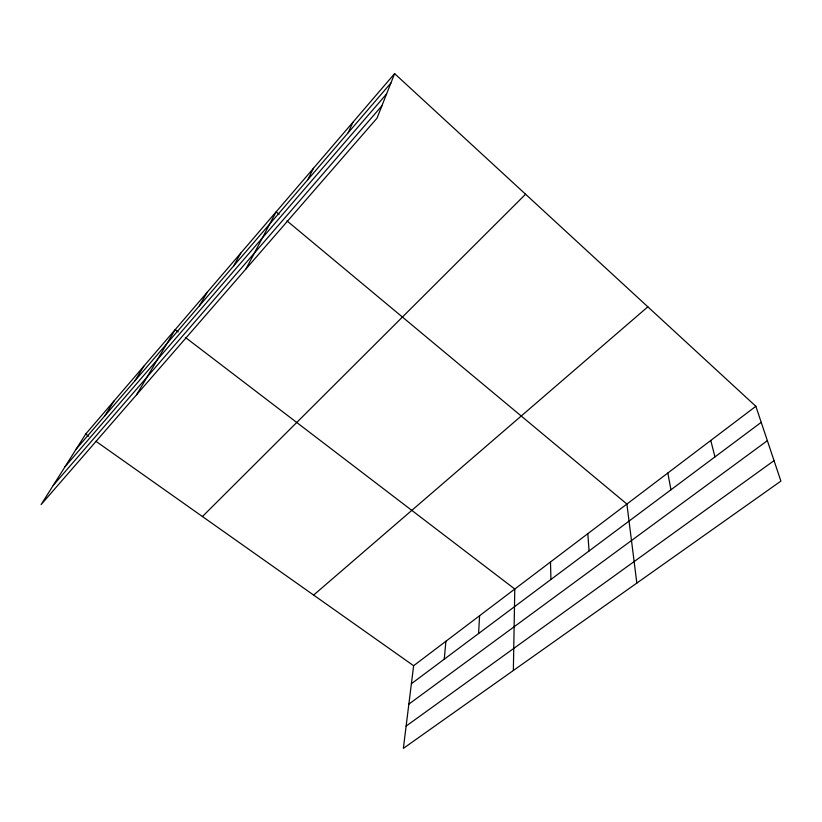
<?xml version="1.0" encoding="UTF-8"?>
<svg xmlns="http://www.w3.org/2000/svg" width="822" height="822" viewBox="0 0 822 822"><rect width="100%" height="100%" fill="white"/><g stroke="black" fill="none" stroke-linecap="round" stroke-linejoin="round"><path stroke-width="1.23" d="M513.36 670.495L514.788 589.045L185.351 337.39M478.579 633.526L479.596 615.729M444.25 659.172L445.904 641.263M755.85 406.294L413.63 665.728L403.355 748.38L780.9 481.096L755.85 406.294L394.611 73.62L85.683 434.057L41.1 504.585L377.01 118.173L394.611 73.62M348.168 132.732L352.905 122.283M307.849 179.638L313.47 168.284M246.066 268.804L276.141 211.84L279.1 214.306M233.633 265.979L240.743 253.135M199.407 305.794L207.144 292.344M136.586 394.745L175.189 329.622L178.24 331.954M135.085 380.617L143.871 366.16M104.846 415.798L114.073 400.93M76.056 449.285L390.892 83.043M65.082 466.639L386.597 93.914M53.214 485.422L381.881 105.833M202.438 516.535L525.566 194.228M313.614 595.077L647.828 306.822M411.401 683.729L761.213 422.333M408.863 704.135L767.358 440.674M406.13 726.093L774.047 460.628M85.683 434.057L88.755 436.225M95.927 441.291L413.63 665.728M286.991 220.882L626.898 504.05L636.834 583.086M710.763 440.479L714.955 456.898M667.834 473.02L670.947 489.778M587.822 533.673L589.076 550.956M550.493 561.971L550.935 579.459"/></g></svg>
